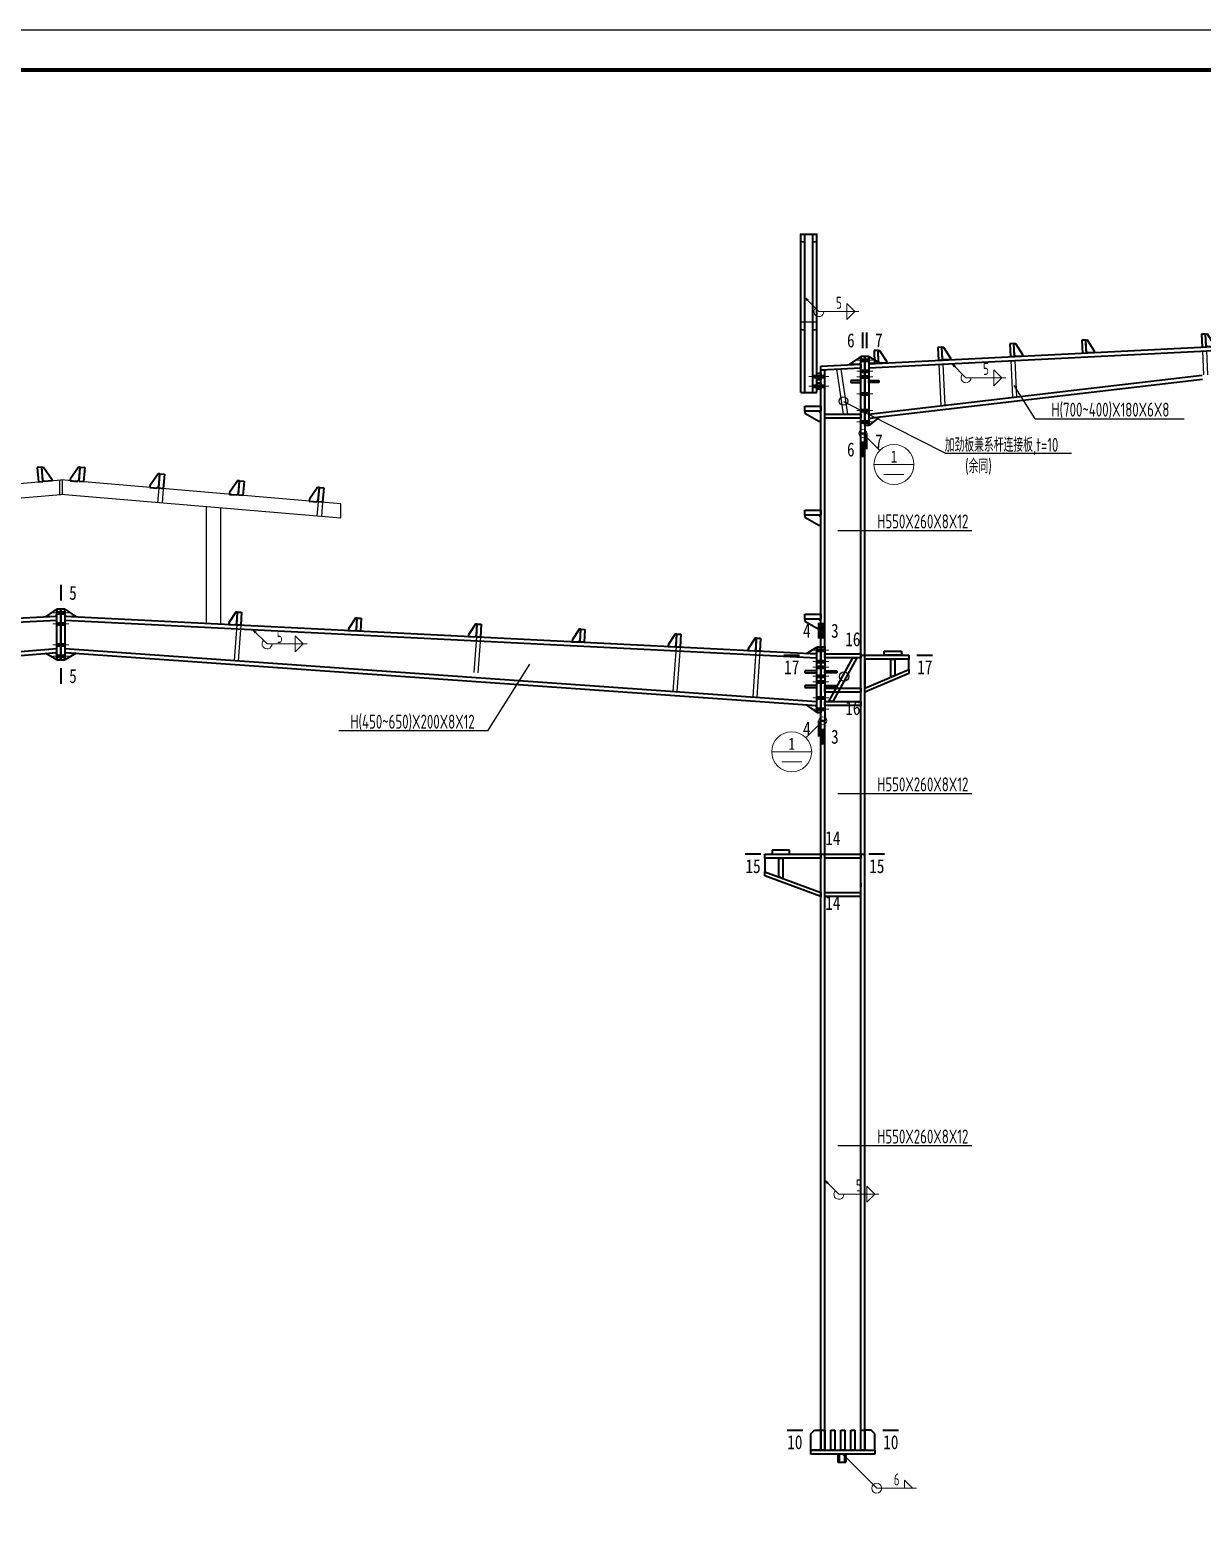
# Model space of a CAD drawing. Extents: x 2303022 to 2899168, y 17226141 to 18257813.
# Drawn here: x 2563280 to 2592593, y 17349933 to 17387237 of the extents above; entities that cross this region are included whole.
import ezdxf
from ezdxf.enums import TextEntityAlignment as Align

# ---------------------------------------------------------------- set-up
doc = ezdxf.new("R2010")
doc.units = 0
doc.header["$LTSCALE"] = 1000
doc.header["$MEASUREMENT"] = 0
for name, color, linetype, lineweight in [('10', 7, 'Continuous', 35), ('114', 2, 'Continuous', 18), ('116', 1, 'Continuous', 35), ('12', 2, 'Continuous', 35), ('14', 2, 'Continuous', 35), ('墙线__粗线', 7, 'Continuous', 18), ('焊缝标注', 9, 'Continuous', 18), ('索引符号标注', 9, 'Continuous', 18)]:
    doc.layers.add(name, color=color, linetype=linetype, lineweight=lineweight)
for name, color, linetype in [('11', 3, 'Continuous'), ('3T_WOOD', 21, 'Continuous'), ('BALCONY', 6, 'Continuous'), ('TK', 4, 'Continuous')]:
    doc.layers.add(name, color=color, linetype=linetype)
doc.styles.add('FromPkpm', font='Pkpmeng', dxfattribs={"width": 0.7, "bigfont": 'hztxt'})
doc.styles.add('PkpmHz', font='Pkpmeng', dxfattribs={"width": 0.7, "bigfont": 'hztxt'})
doc.styles.add('TSSD_Dimension', font='Tssdeng.shx', dxfattribs={"width": 0.7, "bigfont": 'hztxt.shx'})
doc.styles.add('宋体', font='', dxfattribs={"width": 0.8})
doc.styles.add('黑体', font='simhei.ttf', dxfattribs={"width": 0.8})
doc.styles.get('宋体').set_extended_font_data('SimSun')

# ---------------------------------------------------------------- blocks, each defined once
blk = doc.blocks.new('3W43242423423')
for p, q in [((2545656, 17564421, -4059), (2545660, 17564061, -4059)), ((2545726, 17564422, -4059), (2545724, 17564061, -4059))]:
    blk.add_line(p, q)
at = {"elevation": -4059}
for points in [[(2543135, 17564207), (2543166, 17563849)], [(2543248, 17564216), (2543278, 17563858)], [(2548139, 17564216), (2548108, 17563858)], [(2548251, 17564207), (2548220, 17563849)], [(2539150, 17563868), (2539180, 17563510)], [(2539262, 17563878), (2539291, 17563519)], [(2552124, 17563878), (2552095, 17563519)], [(2552236, 17563868), (2552206, 17563510)]]:
    blk.add_lwpolyline(points, dxfattribs=at)
at = {"layer": '11'}
for p, q in [((2538693, 17563830, -4059), (2545693, 17564425, -4059)), ((2552693, 17563829, -4059), (2545693, 17564425, -4059)), ((2538693, 17563468, -4059), (2545693, 17564063, -4059)), ((2552693, 17563468, -4059), (2545693, 17564063, -4059)), ((2538693, 17563468), (2538693, 17563830)), ((2541693, 17560802), (2541693, 17563723)), ((2542053, 17560823), (2542053, 17563754)), ((2549333, 17560823), (2549333, 17563754)), ((2549693, 17560802), (2549693, 17563723)), ((2552693, 17563468), (2552693, 17563829))]:
    blk.add_line(p, q, dxfattribs=at)
at = {"layer": '12'}
for p, q in [((2545211, 17564745, -4059), (2545099, 17564735, -4059)), ((2545211, 17564745, -4059), (2545256, 17564748, -4059)), ((2545240, 17564386, -4059), (2545211, 17564745, -4059)), ((2545237, 17564431, -4059), (2545211, 17564745, -4059)), ((2545256, 17564748, -4059), (2545461, 17564449, -4059)), ((2546130, 17564748, -4059), (2545925, 17564449, -4059)), ((2546175, 17564745, -4059), (2546130, 17564748, -4059)), ((2546146, 17564386, -4059), (2546175, 17564745, -4059)), ((2546150, 17564431, -4059), (2546175, 17564745, -4059)), ((2546175, 17564745, -4059), (2546287, 17564735, -4059)), ((2541225, 17564406, -4059), (2541113, 17564397, -4059)), ((2541113, 17564397, -4059), (2541143, 17564038, -4059)), ((2541225, 17564406, -4059), (2541270, 17564409, -4059)), ((2541255, 17564047, -4059), (2541225, 17564406, -4059)), ((2541251, 17564092, -4059), (2541225, 17564406, -4059)), ((2541270, 17564409, -4059), (2541475, 17564110, -4059)), ((2543218, 17564575, -4059), (2543106, 17564566, -4059)), ((2543106, 17564566, -4059), (2543135, 17564207, -4059)), ((2543218, 17564575, -4059), (2543263, 17564579, -4059)), ((2543248, 17564216, -4059), (2543218, 17564575, -4059)), ((2543244, 17564261, -4059), (2543218, 17564575, -4059)), ((2543263, 17564579, -4059), (2543468, 17564280, -4059)), ((2545099, 17564735, -4059), (2545128, 17564377, -4059)), ((2545128, 17564377, -4059), (2545240, 17564386, -4059)), ((2545285, 17564389, -4059), (2545237, 17564431, -4059)), ((2545465, 17564404, -4059), (2545285, 17564389, -4059)), ((2545461, 17564449, -4059), (2545465, 17564404, -4059)), ((2545925, 17564449, -4059), (2545922, 17564404, -4059)), ((2545922, 17564404, -4059), (2546101, 17564389, -4059)), ((2546101, 17564389, -4059), (2546150, 17564431, -4059)), ((2546258, 17564377, -4059), (2546146, 17564386, -4059)), ((2546287, 17564735, -4059), (2546258, 17564377, -4059)), ((2548123, 17564579, -4059), (2547918, 17564280, -4059)), ((2548168, 17564575, -4059), (2548123, 17564579, -4059)), ((2548139, 17564216, -4059), (2548168, 17564575, -4059)), ((2548142, 17564261, -4059), (2548168, 17564575, -4059)), ((2548168, 17564575, -4059), (2548280, 17564566, -4059)), ((2548280, 17564566, -4059), (2548251, 17564207, -4059)), ((2550116, 17564409, -4059), (2549911, 17564110, -4059)), ((2550161, 17564406, -4059), (2550116, 17564409, -4059)), ((2550131, 17564047, -4059), (2550161, 17564406, -4059)), ((2550135, 17564092, -4059), (2550161, 17564406, -4059)), ((2550161, 17564406, -4059), (2550273, 17564397, -4059)), ((2550273, 17564397, -4059), (2550244, 17564038, -4059)), ((2539233, 17564236, -4059), (2539120, 17564227, -4059)), ((2539120, 17564227, -4059), (2539150, 17563868, -4059)), ((2539233, 17564236, -4059), (2539277, 17564240, -4059)), ((2539262, 17563878, -4059), (2539233, 17564236, -4059)), ((2539258, 17563922, -4059), (2539233, 17564236, -4059)), ((2539277, 17564240, -4059), (2539483, 17563941, -4059)), ((2541143, 17564038, -4059), (2541255, 17564047, -4059)), ((2541300, 17564051, -4059), (2541251, 17564092, -4059)), ((2541479, 17564065, -4059), (2541300, 17564051, -4059)), ((2541475, 17564110, -4059), (2541479, 17564065, -4059)), ((2543135, 17564207, -4059), (2543248, 17564216, -4059)), ((2543292, 17564220, -4059), (2543244, 17564261, -4059)), ((2543472, 17564235, -4059), (2543292, 17564220, -4059)), ((2543468, 17564280, -4059), (2543472, 17564235, -4059)), ((2547918, 17564280, -4059), (2547914, 17564235, -4059)), ((2547914, 17564235, -4059), (2548094, 17564220, -4059)), ((2548094, 17564220, -4059), (2548142, 17564261, -4059)), ((2548251, 17564207, -4059), (2548139, 17564216, -4059)), ((2549911, 17564110, -4059), (2549907, 17564065, -4059)), ((2549907, 17564065, -4059), (2550087, 17564051, -4059)), ((2550087, 17564051, -4059), (2550135, 17564092, -4059)), ((2550244, 17564038, -4059), (2550131, 17564047, -4059)), ((2552109, 17564240, -4059), (2551904, 17563941, -4059)), ((2552154, 17564236, -4059), (2552109, 17564240, -4059)), ((2552124, 17563878, -4059), (2552154, 17564236, -4059)), ((2552128, 17563922, -4059), (2552154, 17564236, -4059)), ((2552154, 17564236, -4059), (2552266, 17564227, -4059)), ((2552266, 17564227, -4059), (2552236, 17563868, -4059)), ((2539150, 17563868, -4059), (2539262, 17563878, -4059)), ((2539307, 17563881, -4059), (2539258, 17563922, -4059)), ((2539486, 17563896, -4059), (2539307, 17563881, -4059)), ((2539483, 17563941, -4059), (2539486, 17563896, -4059)), ((2551904, 17563941, -4059), (2551900, 17563896, -4059)), ((2551900, 17563896, -4059), (2552079, 17563881, -4059)), ((2552079, 17563881, -4059), (2552128, 17563922, -4059)), ((2552236, 17563868, -4059), (2552124, 17563878, -4059))]:
    blk.add_line(p, q, dxfattribs=at)
blk = doc.blocks.new('3Q42Q3331')
at = {"layer": '12', "lineweight": 35, "ltscale": 100}
for p, q in [((2598283, 17554672), (2598183, 17554667)), ((2598183, 17554667), (2598199, 17554348)), ((2598299, 17554353), (2598283, 17554672)), ((2592290, 17554373), (2592190, 17554368)), ((2592190, 17554368), (2592206, 17554048)), ((2592306, 17554053), (2592290, 17554373)), ((2595286, 17554522), (2595187, 17554517)), ((2595187, 17554517), (2595202, 17554198)), ((2595302, 17554203), (2595286, 17554522)), ((2598199, 17554348), (2598299, 17554353)), ((2583301, 17553923), (2583201, 17553918)), ((2583317, 17553604), (2583301, 17553923)), ((2586298, 17554073), (2586198, 17554068)), ((2586198, 17554068), (2586214, 17553748)), ((2586314, 17553753), (2586298, 17554073)), ((2589294, 17554223), (2589194, 17554218)), ((2589194, 17554218), (2589210, 17553898)), ((2589310, 17553903), (2589294, 17554223)), ((2592206, 17554048), (2592306, 17554053)), ((2595202, 17554198), (2595302, 17554203)), ((2577309, 17553624), (2577209, 17553619)), ((2577209, 17553619), (2577225, 17553299)), ((2577325, 17553304), (2577309, 17553624)), ((2580305, 17553773), (2580205, 17553768)), ((2580205, 17553768), (2580221, 17553449)), ((2580321, 17553454), (2580305, 17553773)), ((2583201, 17553918), (2583217, 17553599)), ((2583217, 17553599), (2583317, 17553604)), ((2586214, 17553748), (2586314, 17553753)), ((2589210, 17553898), (2589310, 17553903)), ((2569519, 17553234), (2569419, 17553229)), ((2569419, 17553229), (2569435, 17552909)), ((2569535, 17552914), (2569519, 17553234)), ((2571316, 17553324), (2571216, 17553319)), ((2571216, 17553319), (2571232, 17552999)), ((2571332, 17553004), (2571316, 17553324)), ((2574313, 17553474), (2574213, 17553469)), ((2574213, 17553469), (2574229, 17553149)), ((2574329, 17553154), (2574313, 17553474)), ((2577225, 17553299), (2577325, 17553304)), ((2580221, 17553449), (2580321, 17553454)), ((2566123, 17553064), (2566023, 17553059)), ((2566023, 17553059), (2566039, 17552740)), ((2566139, 17552745), (2566123, 17553064)), ((2567721, 17553144), (2567621, 17553139)), ((2567621, 17553139), (2567637, 17552819)), ((2567637, 17552819), (2567737, 17552824)), ((2567737, 17552824), (2567721, 17553144)), ((2569435, 17552909), (2569535, 17552914)), ((2571232, 17552999), (2571332, 17553004)), ((2574229, 17553149), (2574329, 17553154)), ((2566039, 17552740), (2566139, 17552745))]:
    blk.add_line(p, q, dxfattribs=at)
for points in [[(2598496, 17554403), (2598498, 17554363), (2598339, 17554355), (2598297, 17554393), (2598283, 17554672), (2598323, 17554674)], [(2592504, 17554103), (2592506, 17554063), (2592346, 17554055), (2592304, 17554093), (2592290, 17554373), (2592330, 17554375)], [(2595500, 17554253), (2595502, 17554213), (2595342, 17554205), (2595300, 17554243), (2595286, 17554522), (2595326, 17554524)], [(2583515, 17553653), (2583517, 17553614), (2583357, 17553606), (2583315, 17553643), (2583301, 17553923), (2583341, 17553925)], [(2586511, 17553803), (2586513, 17553763), (2586354, 17553755), (2586312, 17553793), (2586298, 17554073), (2586338, 17554075)], [(2589508, 17553953), (2589510, 17553913), (2589350, 17553905), (2589308, 17553943), (2589294, 17554223), (2589334, 17554225)], [(2577523, 17553354), (2577525, 17553314), (2577365, 17553306), (2577323, 17553344), (2577309, 17553624), (2577349, 17553626)], [(2580519, 17553504), (2580521, 17553464), (2580361, 17553456), (2580319, 17553494), (2580305, 17553773), (2580345, 17553775)], [(2569732, 17552964), (2569734, 17552924), (2569574, 17552916), (2569533, 17552954), (2569519, 17553234), (2569559, 17553236)], [(2571530, 17553054), (2571532, 17553014), (2571372, 17553006), (2571330, 17553044), (2571316, 17553324), (2571356, 17553326)], [(2574526, 17553204), (2574528, 17553164), (2574369, 17553156), (2574327, 17553194), (2574313, 17553474), (2574353, 17553476)], [(2566337, 17552795), (2566339, 17552755), (2566179, 17552747), (2566137, 17552785), (2566123, 17553064), (2566163, 17553066)], [(2567935, 17552874), (2567937, 17552834), (2567777, 17552826), (2567735, 17552864), (2567721, 17553144), (2567761, 17553146)]]:
    blk.add_lwpolyline(points, close=True, dxfattribs=at)
at = {"layer": '3T_WOOD'}
for points in [[(2592211, 17553948), (2592241, 17553349)], [(2592311, 17553953), (2592341, 17553354)], [(2598204, 17554248), (2598249, 17553333)], [(2598304, 17554253), (2598349, 17553338)], [(2586219, 17553648), (2586249, 17553049)], [(2586319, 17553653), (2586349, 17553054)], [(2580226, 17553349), (2580256, 17552750)], [(2580326, 17553354), (2580356, 17552755)], [(2569440, 17552810), (2569485, 17551895)], [(2569540, 17552815), (2569585, 17551900)], [(2574234, 17553049), (2574264, 17552450)], [(2574334, 17553054), (2574364, 17552455)], [(2567642, 17552719), (2567694, 17551682)], [(2567742, 17552724), (2567793, 17551693)]]:
    blk.add_lwpolyline(points, dxfattribs=at)
blk = doc.blocks.new('w453w53')
at = {"layer": '12', "color": 4}
for p, q in [((473598, 1381074, -5700), (474078, 1381074, -5700)), ((473598, 1380924, -5700), (473598, 1381074, -5700)), ((473598, 1381074, -5700), (474078, 1381074, -5700)), ((473598, 1380924, -5700), (473598, 1380864, -5700)), ((474078, 1380865, -5700), (474018, 1380924, -5700)), ((474078, 1381074, -5700), (474078, 1380925, -5700)), ((473598, 1380864, -5700), (474019, 1380624, -5700)), ((474019, 1380624, -5700), (474078, 1380625, -5700)), ((474078, 1380625, -5700), (474078, 1380865, -5700))]:
    blk.add_line(p, q, dxfattribs=at)
at = {"layer": '12', "color": 4, "elevation": -5700}
blk.add_lwpolyline([(474078, 1380925), (473598, 1380925)], dxfattribs=at)
blk = doc.blocks.new('GeYuanFrame_66240766', base_point=(20.09, 4.53))
at = {"layer": 'TK'}
blk.add_lwpolyline([(20.09, 4.53), (20.09, 598.53), (1491.09, 598.53), (1491.09, 4.53)], close=True, dxfattribs=at)
at = {"layer": 'TK', "const_width": 1}
blk.add_lwpolyline([(45.09, 588.53), (1481.09, 588.53), (1481.09, 14.53), (45.09, 14.53)], close=True, dxfattribs=at)

msp = doc.modelspace()

# ---------------------------------------------------------------- hatches: boundary and pattern name
at = {"layer": '焊缝标注'}
for points in [[(2582658.5, 17380549.2), (2582718.4, 17380467.8), (2582739.6, 17380488.9)], [(2586334.7, 17378895.9), (2586394.6, 17378814.5), (2586415.9, 17378835.6)], [(2568858.5, 17372242.1), (2568918.3, 17372160.6), (2568939.6, 17372181.8)], [(2583158.5, 17358483.5), (2583218.4, 17358402), (2583239.7, 17358423.1)], [(2583608.5, 17351632.3), (2583668.4, 17351550.8), (2583689.6, 17351571.9)]]:
    msp.add_hatch(color=256, dxfattribs=at).paths.add_polyline_path(points)

# ---------------------------------------------------------------- linework, layer by layer
at = {"color": 3, "lineweight": 35, "ltscale": 100}
for p, q in [((2582558.5, 17378175.6), (2582558.5, 17382132.3)), ((2582558.5, 17382132.3), (2582658.5, 17382132.3)), ((2582558.5, 17382132.3), (2582958.5, 17382132.3)), ((2582658.5, 17378175.6), (2582658.5, 17382132.3)), ((2582858.5, 17378175.6), (2582858.5, 17382132.3)), ((2582858.5, 17382132.3), (2582958.5, 17382132.3)), ((2582958.5, 17378175.6), (2582958.5, 17382132.3)), ((2592558.5, 17379307.3), (2611358.7, 17380247.3)), ((2592563.5, 17379207.4), (2611363.7, 17380147.4)), ((2584258.5, 17378892.3), (2592558.5, 17379307.3)), ((2584258.5, 17378792.1), (2592563.5, 17379207.4)), ((2583058.5, 17378732.1), (2583158.5, 17378737.1)), ((2583058.5, 17371816.7), (2583058.5, 17378732.1)), ((2583158.5, 17371816.7), (2583158.5, 17378737.1)), ((2584258.5, 17377630.3), (2592593.5, 17378608.4)), ((2584258.5, 17377529.6), (2592598.5, 17378508.2)), ((2582558.5, 17378175.6), (2582958.5, 17378175.6)), ((2584058.5, 17371604.8), (2584058.5, 17377149.6)), ((2584058.5, 17377149.6), (2584158.5, 17377149.6)), ((2584158.5, 17371604.8), (2584158.5, 17377149.6)), ((2545158.5, 17371663.9), (2563958.5, 17372577.4)), ((2545158.5, 17371563.7), (2563958.5, 17372477.3)), ((2564158.5, 17372577.3), (2582958.5, 17371637.3)), ((2564158.5, 17372477.1), (2582958.5, 17371537.1)), ((2545158.5, 17370280.1), (2563958.5, 17371772.2)), ((2545158.5, 17370179.8), (2563958.5, 17371671.9)), ((2564158.5, 17371773.4), (2582958.5, 17370447.9)), ((2564158.5, 17371673.2), (2582958.5, 17370347.6)), ((2584058.5, 17366632.3), (2584058.5, 17371604.8)), ((2584058.5, 17371604.8), (2584158.5, 17371604.8)), ((2584158.5, 17366632.3), (2584158.5, 17371604.8)), ((2583058.5, 17366632.3), (2583058.5, 17369967.6)), ((2583058.5, 17369967.6), (2583158.5, 17369967.6)), ((2583158.5, 17366632.3), (2583158.5, 17369967.6)), ((2583058.5, 17351732.3), (2583058.5, 17366632.3)), ((2583058.5, 17366632.3), (2583158.5, 17366632.3)), ((2583158.5, 17351732.3), (2583158.5, 17366632.3)), ((2583158.5, 17366632.3), (2584058.5, 17366632.3)), ((2584058.5, 17351732.3), (2584058.5, 17366632.3)), ((2584058.5, 17366632.3), (2584158.5, 17366632.3)), ((2584158.5, 17351732.3), (2584158.5, 17366632.3))]:
    msp.add_line(p, q, dxfattribs=at)
at = {"const_width": 37.7}
for points in [[(2582858.5, 17381938.4), (2582958.5, 17381938.4), (2582958.5, 17382132.3), (2582558.5, 17382132.3), (2582558.5, 17381938.4), (2582655.8, 17381938.4)], [(2582858.5, 17379738.4), (2582958.5, 17379738.4), (2582958.5, 17379932.3), (2582558.5, 17379932.3), (2582558.5, 17379738.4), (2582655.8, 17379738.4)]]:
    msp.add_lwpolyline(points, dxfattribs=at)
at = {"layer": '10', "lineweight": 35, "ltscale": 100, "const_width": 50}
for points in [[(2584108.5, 17379676.6), (2584108.5, 17379276.6)], [(2584208.5, 17379676.6), (2584208.5, 17379276.6)], [(2584208.5, 17376749.6), (2584208.5, 17377149.6)], [(2584108.5, 17376549.6), (2584108.5, 17376949.6)], [(2564058.5, 17373364.5), (2564058.5, 17372964.5)], [(2583008.5, 17372416.7), (2583008.5, 17372016.7)], [(2583108.5, 17372416.7), (2583108.5, 17372016.7)], [(2584158.5, 17372204.8), (2584158.5, 17371804.8)], [(2582130.3, 17371604.8), (2582530.3, 17371604.8)], [(2585858.5, 17371604.8), (2585458.5, 17371604.8)], [(2564058.5, 17370884.8), (2564058.5, 17371284.8)], [(2584158.5, 17370084.8), (2584158.5, 17370484.8)], [(2583008.5, 17369567.6), (2583008.5, 17369967.6)], [(2583108.5, 17369367.6), (2583108.5, 17369767.6)], [(2583058.5, 17367232.3), (2583058.5, 17366832.3)], [(2581163.9, 17366632.3), (2581563.9, 17366632.3)], [(2584658.5, 17366632.3), (2584258.5, 17366632.3)], [(2583058.5, 17365212.3), (2583058.5, 17365612.3)], [(2582208.5, 17352232.3), (2582608.5, 17352232.3)], [(2585008.5, 17352232.3), (2584608.5, 17352232.3)]]:
    msp.add_lwpolyline(points, dxfattribs=at)
at = {"layer": '114', "lineweight": 18, "ltscale": 100}
for p, q in [((2583958.5, 17378982.3), (2584358.5, 17378982.3)), ((2583958.5, 17378702.1), (2584358.5, 17378702.1)), ((2582758.5, 17378572.1), (2583258.5, 17378572.1)), ((2582758.5, 17378332.1), (2583258.5, 17378332.1)), ((2583958.5, 17378562.1), (2584358.5, 17378562.1)), ((2583958.5, 17378142.1), (2584358.5, 17378142.1)), ((2583958.5, 17377720.3), (2584358.5, 17377720.3)), ((2583958.5, 17377439.6), (2584358.5, 17377439.6)), ((2563858.5, 17372667.4), (2564258.5, 17372667.4)), ((2563858.5, 17372387.3), (2564258.5, 17372387.3)), ((2563858.5, 17371862.2), (2564258.5, 17371862.2)), ((2563858.5, 17371581.9), (2564258.5, 17371581.9)), ((2582858.5, 17371727.3), (2583258.5, 17371727.3)), ((2582858.5, 17371447.1), (2583258.5, 17371447.1)), ((2582858.5, 17371307.1), (2583258.5, 17371307.1)), ((2582858.5, 17371077.1), (2583258.5, 17371077.1)), ((2582858.5, 17370937.1), (2583258.5, 17370937.1)), ((2582858.5, 17370537.9), (2583258.5, 17370537.9)), ((2582858.5, 17370257.6), (2583258.5, 17370257.6))]:
    msp.add_line(p, q, dxfattribs=at)
at = {"layer": '114', "color": 1, "lineweight": 70, "ltscale": 100}
for p, q in [((2584058.5, 17378982.3), (2584258.5, 17378982.3)), ((2584058.5, 17378702.1), (2584258.5, 17378702.1)), ((2582858.5, 17378572.1), (2583158.5, 17378572.1)), ((2582858.5, 17378332.1), (2583158.5, 17378332.1)), ((2584058.5, 17378562.1), (2584258.5, 17378562.1)), ((2584058.5, 17378142.1), (2584258.5, 17378142.1)), ((2584058.5, 17377720.3), (2584258.5, 17377720.3)), ((2584058.5, 17377439.6), (2584258.5, 17377439.6)), ((2563958.5, 17372667.4), (2564158.5, 17372667.4)), ((2563958.5, 17372387.3), (2564158.5, 17372387.3)), ((2563958.5, 17371862.2), (2564158.5, 17371862.2)), ((2563958.5, 17371581.9), (2564158.5, 17371581.9)), ((2582958.5, 17371727.3), (2583158.5, 17371727.3)), ((2582958.5, 17371447.1), (2583158.5, 17371447.1)), ((2582958.5, 17371307.1), (2583158.5, 17371307.1)), ((2582958.5, 17371077.1), (2583158.5, 17371077.1)), ((2582958.5, 17370937.1), (2583158.5, 17370937.1)), ((2582958.5, 17370537.9), (2583158.5, 17370537.9)), ((2582958.5, 17370257.6), (2583158.5, 17370257.6))]:
    msp.add_line(p, q, dxfattribs=at)
at = {"layer": '116', "lineweight": 35, "ltscale": 100}
for p, q in [((2583483.5, 17351632.3), (2583483.5, 17351432.3)), ((2583483.5, 17351432.3), (2583683.5, 17351432.3)), ((2583513.5, 17351632.3), (2583513.5, 17351432.3)), ((2583653.5, 17351632.3), (2583653.5, 17351432.3)), ((2583683.5, 17351632.3), (2583683.5, 17351432.3))]:
    msp.add_line(p, q, dxfattribs=at)
at = {"layer": '12', "lineweight": 35, "ltscale": 100}
for p, q in [((2568453, 17372362.5), (2568469, 17372682.1)), ((2568469, 17372682.1), (2568568.9, 17372677.1)), ((2568568.9, 17372677.1), (2568552.9, 17372357.5)), ((2568552.9, 17372357.5), (2568453, 17372362.5)), ((2571449.3, 17372212.7), (2571465.2, 17372532.3)), ((2571465.2, 17372532.3), (2571565.1, 17372527.3)), ((2571565.1, 17372527.3), (2571549.1, 17372207.7)), ((2574445.5, 17372062.9), (2574461.5, 17372382.5)), ((2574461.5, 17372382.5), (2574561.4, 17372377.5)), ((2574561.4, 17372377.5), (2574545.4, 17372057.9)), ((2577042.3, 17371933.3), (2577058.3, 17372252.9)), ((2577058.3, 17372252.9), (2577158.1, 17372247.9)), ((2577158.1, 17372247.9), (2577142.2, 17371928.3)), ((2571549.1, 17372207.7), (2571449.3, 17372212.7)), ((2574545.4, 17372057.9), (2574445.5, 17372062.9)), ((2577142.2, 17371928.3), (2577042.3, 17371933.3)), ((2579439.3, 17371812.8), (2579455.2, 17372132.4)), ((2579455.2, 17372132.4), (2579555.1, 17372127.4)), ((2579555.1, 17372127.4), (2579539.1, 17371807.8)), ((2581436.8, 17371712.9), (2581452.7, 17372032.5)), ((2581452.7, 17372032.5), (2581552.6, 17372027.5)), ((2581552.6, 17372027.5), (2581536.6, 17371707.9)), ((2579539.1, 17371807.8), (2579439.3, 17371812.8)), ((2581536.6, 17371707.9), (2581436.8, 17371712.9))]:
    msp.add_line(p, q, dxfattribs=at)
for points in [[(2568255.3, 17372412.5), (2568253.3, 17372372.5), (2568413.1, 17372364.5), (2568455, 17372402.5), (2568469, 17372682.1), (2568429, 17372684.1)], [(2571251.5, 17372262.6), (2571249.5, 17372222.7), (2571409.3, 17372214.7), (2571451.3, 17372252.7), (2571465.2, 17372532.3), (2571425.3, 17372534.3)], [(2574247.8, 17372112.8), (2574245.8, 17372072.9), (2574405.6, 17372064.9), (2574447.5, 17372102.8), (2574461.5, 17372382.5), (2574421.5, 17372384.5)], [(2576844.5, 17371983.2), (2576842.5, 17371943.3), (2577002.3, 17371935.3), (2577044.3, 17371973.2), (2577058.3, 17372252.9), (2577018.3, 17372254.9)], [(2579241.5, 17371862.7), (2579239.5, 17371822.8), (2579399.3, 17371814.8), (2579441.3, 17371852.7), (2579455.2, 17372132.4), (2579415.3, 17372134.4)], [(2581239, 17371762.8), (2581237, 17371722.9), (2581396.8, 17371714.9), (2581438.8, 17371752.9), (2581452.7, 17372032.5), (2581412.8, 17372034.5)]]:
    msp.add_lwpolyline(points, close=True, dxfattribs=at)
at = {"layer": '14', "lineweight": 35, "ltscale": 100}
for p, q in [((2583778.8, 17378868.3), (2584058.5, 17379062.3)), ((2584058.5, 17377149.6), (2584058.5, 17379076.6)), ((2584058.5, 17379076.6), (2584158.5, 17379076.6)), ((2584058.5, 17379062.3), (2584058.5, 17378922.3)), ((2584158.5, 17379076.6), (2584158.5, 17377149.6)), ((2584158.5, 17377349.6), (2584158.5, 17379076.6)), ((2584158.5, 17379076.6), (2584258.5, 17379076.6)), ((2584258.5, 17379076.6), (2584258.5, 17377349.6)), ((2584258.5, 17378932.3), (2584258.5, 17379072.3)), ((2584258.5, 17379072.3), (2584538.1, 17378906.2)), ((2582958.5, 17378492.1), (2582958.5, 17378652.1)), ((2582958.5, 17378652.1), (2583058.5, 17378652.1)), ((2583058.5, 17378832.3), (2584058.5, 17378882.3)), ((2583058.5, 17378732.1), (2583058.5, 17378832.3)), ((2584058.5, 17378782.1), (2583058.5, 17378732.1)), ((2583058.5, 17378652.1), (2583058.5, 17378492.1)), ((2584018.5, 17378880.3), (2583778.8, 17378868.3)), ((2584058.5, 17378922.3), (2584018.5, 17378880.3)), ((2584058.5, 17378882.3), (2584058.5, 17378782.1)), ((2584298.4, 17378894.3), (2584258.5, 17378932.3)), ((2584538.1, 17378906.2), (2584298.4, 17378894.3)), ((2583058.5, 17378492.1), (2582958.5, 17378492.1)), ((2582958.5, 17378252.1), (2582958.5, 17378412.1)), ((2582958.5, 17378412.1), (2583058.5, 17378412.1)), ((2583058.5, 17378252.1), (2582958.5, 17378252.1)), ((2583058.5, 17378412.1), (2583058.5, 17378252.1)), ((2584058.5, 17378472.1), (2583808.5, 17378472.1)), ((2583808.5, 17378472.1), (2583808.5, 17378422.1)), ((2583808.5, 17378422.1), (2584058.5, 17378422.1)), ((2584058.5, 17378422.1), (2584058.5, 17378472.1)), ((2584258.5, 17378472.1), (2584508.5, 17378472.1)), ((2584258.5, 17378422.1), (2584258.5, 17378472.1)), ((2584508.5, 17378422.1), (2584258.5, 17378422.1)), ((2584508.5, 17378472.1), (2584508.5, 17378422.1)), ((2583158.5, 17377629.9), (2584058.5, 17377629.9)), ((2583158.5, 17377529.9), (2583158.5, 17377629.9)), ((2584058.5, 17377529.9), (2583158.5, 17377529.9)), ((2584058.5, 17377629.9), (2584058.5, 17377529.9)), ((2584536.6, 17377562.2), (2584258.5, 17377349.6)), ((2584258.5, 17377489.6), (2584298.2, 17377534.2)), ((2584258.5, 17377349.6), (2584258.5, 17377489.6)), ((2584298.2, 17377534.2), (2584536.6, 17377562.2)), ((2584158.5, 17377149.6), (2584058.5, 17377149.6)), ((2584258.5, 17377349.6), (2584158.5, 17377349.6)), ((2563678.8, 17372563.8), (2563958.5, 17372757.4)), ((2563958.5, 17371484.8), (2563958.5, 17372764.5)), ((2563958.5, 17372764.5), (2564058.5, 17372764.5)), ((2563958.5, 17372757.4), (2563958.5, 17372617.4)), ((2564058.5, 17371484.8), (2564058.5, 17372764.5)), ((2564058.5, 17372764.5), (2564158.5, 17372764.5)), ((2564058.5, 17372764.5), (2564058.5, 17371484.8)), ((2564158.5, 17372764.5), (2564158.5, 17371484.8)), ((2564158.5, 17372617.3), (2564158.5, 17372757.3)), ((2564158.5, 17372757.3), (2564438.1, 17372563.3)), ((2563918.5, 17372575.5), (2563678.8, 17372563.8)), ((2563958.5, 17372617.4), (2563918.5, 17372575.5)), ((2564198.4, 17372575.3), (2564158.5, 17372617.3)), ((2564438.1, 17372563.3), (2564198.4, 17372575.3)), ((2563679.3, 17371649.8), (2563918.6, 17371668.7)), ((2563958.5, 17371491.9), (2563679.3, 17371649.8)), ((2563918.6, 17371668.7), (2563958.5, 17371631.9)), ((2563958.5, 17371631.9), (2563958.5, 17371491.9)), ((2564158.5, 17371633.2), (2564198.4, 17371670.4)), ((2564437.8, 17371653.5), (2564158.5, 17371493.2)), ((2564158.5, 17371493.2), (2564158.5, 17371633.2)), ((2564198.4, 17371670.4), (2564437.8, 17371653.5)), ((2582698.8, 17371650.2), (2582958.5, 17371807.3)), ((2582918.5, 17371639.3), (2582698.8, 17371650.2)), ((2582958.5, 17371677.3), (2582918.5, 17371639.3)), ((2582958.5, 17370167.6), (2582958.5, 17371816.7)), ((2582958.5, 17371816.7), (2583058.5, 17371816.7)), ((2582958.5, 17371807.3), (2582958.5, 17371677.3)), ((2583058.5, 17369967.6), (2583058.5, 17371816.7)), ((2583058.5, 17371816.7), (2583158.5, 17371816.7)), ((2583058.5, 17371816.7), (2583058.5, 17370167.6)), ((2583158.5, 17371816.7), (2583158.5, 17369967.6)), ((2583158.5, 17371637.3), (2584058.5, 17371637.3)), ((2583158.5, 17371537.1), (2583158.5, 17371637.3)), ((2584058.5, 17371537.1), (2583158.5, 17371537.1)), ((2583258.5, 17370447.8), (2583858.5, 17371537.1)), ((2583958.5, 17371537.1), (2583358.5, 17370447.8)), ((2583858.5, 17371537.1), (2583958.5, 17371537.1)), ((2584058.5, 17371637.3), (2584058.5, 17371537.1)), ((2584158.5, 17371604.8), (2585258.5, 17371604.8)), ((2584158.5, 17371504.8), (2584158.5, 17371604.8)), ((2585258.5, 17371504.8), (2584158.5, 17371504.8)), ((2584158.5, 17371504.8), (2584158.5, 17370784.8)), ((2585258.5, 17371504.8), (2584158.5, 17371504.8)), ((2584638.5, 17371704.8), (2585078.5, 17371704.8)), ((2584638.5, 17371604.8), (2584638.5, 17371704.8)), ((2585078.5, 17371604.8), (2584638.5, 17371604.8)), ((2584808.5, 17371056.6), (2584808.5, 17371504.8)), ((2584808.5, 17371504.8), (2584908.5, 17371504.8)), ((2584908.5, 17371504.8), (2584908.5, 17371098.4)), ((2585078.5, 17371704.8), (2585078.5, 17371604.8)), ((2585258.5, 17371604.8), (2585258.5, 17371504.8)), ((2585258.5, 17371244.8), (2585258.5, 17371504.8)), ((2564058.5, 17371484.8), (2563958.5, 17371484.8)), ((2564158.5, 17371484.8), (2564058.5, 17371484.8)), ((2582958.5, 17371217.1), (2582658.5, 17371217.1)), ((2582658.5, 17371217.1), (2582658.5, 17371167.1)), ((2582658.5, 17371167.1), (2582958.5, 17371167.1)), ((2582958.5, 17371167.1), (2582958.5, 17371217.1)), ((2583158.5, 17371217.1), (2583458.5, 17371217.1)), ((2583158.5, 17371167.1), (2583158.5, 17371217.1)), ((2583458.5, 17371167.1), (2583158.5, 17371167.1)), ((2583458.5, 17371217.1), (2583458.5, 17371167.1)), ((2584158.5, 17370784.8), (2585258.5, 17371244.8)), ((2584158.5, 17370784.8), (2585258.5, 17371244.8)), ((2585258.5, 17371144.8), (2584158.5, 17370684.8)), ((2585258.5, 17371244.8), (2585258.5, 17371144.8)), ((2582958.5, 17370847.1), (2582658.5, 17370847.1)), ((2582658.5, 17370847.1), (2582658.5, 17370797.1)), ((2582658.5, 17370797.1), (2582958.5, 17370797.1)), ((2582958.5, 17370797.1), (2582958.5, 17370847.1)), ((2583158.5, 17370847.1), (2583458.5, 17370847.1)), ((2583158.5, 17370797.1), (2583158.5, 17370847.1)), ((2583458.5, 17370797.1), (2583158.5, 17370797.1)), ((2583158.5, 17370784.8), (2584058.5, 17370784.8)), ((2583158.5, 17370684.8), (2583158.5, 17370784.8)), ((2583458.5, 17370847.1), (2583458.5, 17370797.1)), ((2584058.5, 17370784.8), (2584058.5, 17370684.8)), ((2584158.5, 17370684.8), (2584158.5, 17370784.8)), ((2584908.5, 17371098.4), (2584808.5, 17371056.6)), ((2584058.5, 17370684.8), (2583158.5, 17370684.8)), ((2583158.5, 17370447.8), (2584058.5, 17370447.8)), ((2583158.5, 17370347.8), (2583158.5, 17370447.8)), ((2583358.5, 17370447.8), (2583258.5, 17370447.8)), ((2584058.5, 17370447.8), (2584058.5, 17370347.8)), ((2582958.5, 17370177.6), (2582699.1, 17370365.9)), ((2582699.1, 17370365.9), (2582918.6, 17370350.4)), ((2582918.6, 17370350.4), (2582958.5, 17370307.6)), ((2582958.5, 17370307.6), (2582958.5, 17370177.6)), ((2583058.5, 17370167.6), (2582958.5, 17370167.6)), ((2584058.5, 17370347.8), (2583158.5, 17370347.8)), ((2583158.5, 17369967.6), (2583058.5, 17369967.6)), ((2582278.5, 17366732.3), (2581838.5, 17366732.3)), ((2581838.5, 17366732.3), (2581838.5, 17366632.3)), ((2582278.5, 17366632.3), (2582278.5, 17366732.3)), ((2581658.5, 17366632.3), (2583058.5, 17366632.3)), ((2581658.5, 17366532.3), (2581658.5, 17366632.3)), ((2583058.5, 17366532.3), (2581658.5, 17366532.3)), ((2581658.5, 17366532.3), (2581658.5, 17366192.3)), ((2583058.5, 17366532.3), (2581658.5, 17366532.3)), ((2581838.5, 17366632.3), (2582278.5, 17366632.3)), ((2582008.5, 17366062.3), (2582008.5, 17366532.3)), ((2582008.5, 17366532.3), (2582108.5, 17366532.3)), ((2582108.5, 17366532.3), (2582108.5, 17366025.1)), ((2583058.5, 17366632.3), (2583058.5, 17366532.3)), ((2583058.5, 17365672.3), (2583058.5, 17366532.3)), ((2583158.5, 17366632.3), (2584058.5, 17366632.3)), ((2583158.5, 17366532.3), (2583158.5, 17366632.3)), ((2584058.5, 17366532.3), (2583158.5, 17366532.3)), ((2584058.5, 17366632.3), (2584058.5, 17366532.3)), ((2581658.5, 17366192.3), (2583058.5, 17365672.3)), ((2581658.5, 17366192.3), (2583058.5, 17365672.3)), ((2581658.5, 17366092.3), (2581658.5, 17366192.3)), ((2583058.5, 17365572.3), (2581658.5, 17366092.3)), ((2582108.5, 17366025.1), (2582008.5, 17366062.3)), ((2584058.5, 17365912.3), (2584058.5, 17365812.3)), ((2583058.5, 17365672.3), (2583058.5, 17365572.3)), ((2583158.5, 17365672.3), (2584058.5, 17365672.3)), ((2583158.5, 17365572.3), (2583158.5, 17365672.3)), ((2584058.5, 17365572.3), (2583158.5, 17365572.3)), ((2582808.5, 17352142.3), (2582898.5, 17352232.3)), ((2582808.5, 17351732.3), (2582808.5, 17352142.3)), ((2582898.5, 17352232.3), (2583058.5, 17352232.3)), ((2583058.5, 17352232.3), (2583058.5, 17351772.3)), ((2583058.5, 17351732.3), (2583058.5, 17352232.3)), ((2583058.5, 17352232.3), (2583158.5, 17352232.3)), ((2583158.5, 17352232.3), (2583158.5, 17351732.3)), ((2583308.5, 17351732.3), (2583308.5, 17352232.3)), ((2583308.5, 17352232.3), (2583408.5, 17352232.3)), ((2583408.5, 17352232.3), (2583408.5, 17351732.3)), ((2583558.5, 17351732.3), (2583558.5, 17352232.3)), ((2583558.5, 17352232.3), (2583658.5, 17352232.3)), ((2583658.5, 17352232.3), (2583658.5, 17351732.3)), ((2583808.5, 17351732.3), (2583808.5, 17352232.3)), ((2583808.5, 17352232.3), (2583908.5, 17352232.3)), ((2583908.5, 17352232.3), (2583908.5, 17351732.3)), ((2584058.5, 17351732.3), (2584058.5, 17352232.3)), ((2584058.5, 17352232.3), (2584158.5, 17352232.3)), ((2584158.5, 17352232.3), (2584158.5, 17351772.3)), ((2584318.5, 17352232.3), (2584158.5, 17352232.3)), ((2584158.5, 17352232.3), (2584158.5, 17351732.3)), ((2584408.5, 17352142.3), (2584318.5, 17352232.3)), ((2584408.5, 17351732.3), (2584408.5, 17352142.3)), ((2582808.5, 17351632.3), (2582808.5, 17351732.3)), ((2582808.5, 17351732.3), (2584408.5, 17351732.3)), ((2583018.5, 17351732.3), (2582808.5, 17351732.3)), ((2583058.5, 17351772.3), (2583018.5, 17351732.3)), ((2583158.5, 17351732.3), (2583058.5, 17351732.3)), ((2583408.5, 17351732.3), (2583308.5, 17351732.3)), ((2583658.5, 17351732.3), (2583558.5, 17351732.3)), ((2583908.5, 17351732.3), (2583808.5, 17351732.3)), ((2584158.5, 17351732.3), (2584058.5, 17351732.3)), ((2584158.5, 17351772.3), (2584198.5, 17351732.3)), ((2584198.5, 17351732.3), (2584408.5, 17351732.3)), ((2584408.5, 17351732.3), (2584408.5, 17351632.3)), ((2584408.5, 17351632.3), (2582808.5, 17351632.3))]:
    msp.add_line(p, q, dxfattribs=at)
at = {"layer": '3T_WOOD'}
for points in [[(2583449.2, 17378757.3), (2583618.2, 17377629.9)], [(2583558.5, 17378757.3), (2583727.5, 17377629.9)], [(2568453, 17372362.5), (2568390.3, 17371473)], [(2568552.9, 17372357.5), (2568490.2, 17371468)], [(2574445.5, 17372062.9), (2574382.8, 17371173.4)], [(2574545.4, 17372057.9), (2574482.7, 17371168.4)], [(2579439.3, 17371812.8), (2579360.9, 17370701.5)], [(2579539.1, 17371807.8), (2579460.6, 17370694.5)], [(2581436.8, 17371712.9), (2581355.6, 17370560.9)], [(2581536.6, 17371707.9), (2581455.3, 17370553.9)]]:
    msp.add_lwpolyline(points, dxfattribs=at)
for centre, radius in [((2583625.3, 17377959), 105.5), ((2583640.1, 17371074.3), 116.3)]:
    msp.add_circle(centre, radius, dxfattribs=at)
at = {"layer": 'BALCONY'}
for p, q in [((2588414.3, 17377516.3, -3.6), (2587888.9, 17378350.3, -1.8)), ((2586166.8, 17376652.8), (2583630.7, 17377937.7)), ((2588414.3, 17377516.3, -3.6), (2592141.4, 17377516.3, -3.6)), ((2586166.8, 17376652.8), (2589323.4, 17376652.8)), ((2583479.6, 17374721.8), (2586832.7, 17374721.8)), ((2574735.7, 17369716.3, -3.6), (2575786.4, 17371384.3)), ((2574735.7, 17369716.3, -3.6), (2571008.6, 17369716.3, -3.6)), ((2583479.6, 17368148.2), (2586832.7, 17368148.2)), ((2583479.6, 17359346), (2586832.7, 17359346))]:
    msp.add_line(p, q, dxfattribs=at)
at = {"layer": '墙线__粗线', "lineweight": 18, "ltscale": 100}
for centre in [(2584108.5, 17377149.6), (2583108.5, 17369967.6)]:
    msp.add_circle(centre, 100, dxfattribs=at)
at = {"layer": '焊缝标注', "lineweight": 18, "ltscale": 100}
for p, q in [((2582658.5, 17380549.2), (2583011.1, 17380194.7)), ((2583011.1, 17380194.7), (2584011.1, 17380194.7)), ((2583711.1, 17380394.7), (2583911.1, 17380194.7)), ((2583711.1, 17380194.7), (2583711.1, 17380394.7)), ((2583711.1, 17379994.7), (2583911.1, 17380194.7)), ((2583711.1, 17380194.7), (2583711.1, 17379994.7)), ((2586334.7, 17378895.9), (2586687.3, 17378541.4)), ((2587387.3, 17378741.4), (2587587.3, 17378541.4)), ((2587387.3, 17378541.4), (2587387.3, 17378741.4)), ((2586687.3, 17378541.4), (2587687.3, 17378541.4)), ((2587387.3, 17378341.4), (2587587.3, 17378541.4)), ((2587387.3, 17378541.4), (2587387.3, 17378341.4)), ((2568858.5, 17372242.1), (2569211, 17371887.6)), ((2569211, 17371887.6), (2570211, 17371887.6)), ((2569911, 17372087.6), (2570111, 17371887.6)), ((2569911, 17371887.6), (2569911, 17372087.6)), ((2569911, 17371687.6), (2570111, 17371887.6)), ((2569911, 17371887.6), (2569911, 17371687.6)), ((2583158.5, 17358483.5), (2583511.1, 17358128.9)), ((2583511.1, 17358128.9), (2584511.1, 17358128.9)), ((2584211.1, 17358328.9), (2584411.1, 17358128.9)), ((2584211.1, 17358128.9), (2584211.1, 17358328.9)), ((2584211.1, 17357928.9), (2584411.1, 17358128.9)), ((2584211.1, 17358128.9), (2584211.1, 17357928.9)), ((2583608.5, 17351632.3), (2584454.7, 17350781.4)), ((2584454.7, 17350781.4), (2585454.7, 17350781.4)), ((2585154.7, 17350981.4), (2585354.7, 17350781.4)), ((2585154.7, 17350781.4), (2585154.7, 17350981.4))]:
    msp.add_line(p, q, dxfattribs=at)
at = {"layer": '焊缝标注', "linetype": 'Continuous'}
for points in [[(2582658.5, 17380549.2), (2582718.4, 17380467.8), (2582739.6, 17380488.9)], [(2586334.7, 17378895.9), (2586394.6, 17378814.5), (2586415.9, 17378835.6)], [(2568858.5, 17372242.1), (2568918.3, 17372160.6), (2568939.6, 17372181.8)], [(2583158.5, 17358483.5), (2583218.4, 17358402), (2583239.7, 17358423.1)], [(2583608.5, 17351632.3), (2583668.4, 17351550.8), (2583689.6, 17351571.9)]]:
    msp.add_lwpolyline(points, close=True, dxfattribs=at)
at = {"layer": '焊缝标注', "lineweight": 18, "ltscale": 100}
msp.add_circle((2584454.7, 17350781.4), 125, dxfattribs=at)
for centre, start in [((2583011.1, 17380194.7), 134.8405), ((2586687.3, 17378541.4), 134.8405), ((2569211, 17371887.6), 134.8405), ((2583511.1, 17358128.9), 134.84058)]:
    msp.add_arc(centre, 125, start, 0, dxfattribs=at)
at = {"layer": '索引符号标注', "lineweight": 18, "ltscale": 100}
for p, q in [((2584179.2, 17377078.9), (2584532.8, 17376725.3)), ((2584386.3, 17376371.8), (2585386.3, 17376371.8)), ((2584636.3, 17376121.8), (2585136.3, 17376121.8)), ((2583037.8, 17369896.9), (2582684.2, 17369543.4)), ((2581830.7, 17369189.8), (2582830.7, 17369189.8)), ((2582080.7, 17368939.8), (2582580.7, 17368939.8))]:
    msp.add_line(p, q, dxfattribs=at)
for centre in [(2584886.3, 17376371.8), (2582330.7, 17369189.8)]:
    msp.add_circle(centre, 500, dxfattribs=at)

# ---------------------------------------------------------------- block references
at = {"extrusion": (0, 0, -1), "xscale": -0.8331249952316284, "yscale": 0.8331249952316284, "zscale": -0.8331250001039336}
for p in [(-2188092.1, 16227224.9, -4748.8), (-2188092.1, 16224624.9, -4748.8), (-2188092.1, 16222025.3, -4748.8)]:
    msp.add_blockref('w453w53', p, dxfattribs=at)
at = {"layer": '3T_WOOD', "xscale": 100, "yscale": 100, "zscale": 100}
msp.add_blockref('GeYuanFrame_66240766', (2536209.8, 17327837.5), dxfattribs=at)
at = {"layer": '3T_WOOD'}
for name, p in [('3Q42Q3331', (18365.4, -173840.1)), ('3W43242423423', (18365.4, -188439.5))]:
    msp.add_blockref(name, p, dxfattribs=at)

# ---------------------------------------------------------------- texts
at = {"layer": '10', "lineweight": 25, "style": '宋体', "width": 0.8}
for s, p in [('6', (2583808.5, 17379476.6)), ('7', (2584508.5, 17379476.6)), ('7', (2584508.5, 17376949.6)), ('6', (2583808.5, 17376749.6)), ('5', (2564358.5, 17373164.5)), ('4', (2582708.5, 17372216.7)), ('3', (2583408.5, 17372216.7)), ('16', (2583858.5, 17372004.8)), ('5', (2564358.5, 17371084.8)), ('17', (2582330.3, 17371304.8)), ('17', (2585658.5, 17371304.8)), ('16', (2583858.5, 17370284.8)), ('4', (2582708.5, 17369767.6)), ('3', (2583408.5, 17369567.6)), ('14', (2583358.5, 17367032.3)), ('14', (2583358.5, 17365412.3)), ('10', (2582408.5, 17351932.3)), ('10', (2584808.5, 17351932.3))]:
    msp.add_text(s, height=350, dxfattribs=at).set_placement(p, align=Align.MIDDLE_CENTER)
for p in [(2581363.9, 17366332.3), (2584458.5, 17366332.3)]:
    msp.add_text('15', height=350, rotation=-0.00006, dxfattribs=at).set_placement(p, align=Align.MIDDLE_CENTER)
at = {"layer": 'BALCONY', "style": 'TSSD_Dimension', "width": 0.7}
for s, p in [('H(700~400)X180X6X8', (2590299.9, 17377744.3, -3.6)), ('H550X260X8X12', (2585608.3, 17374949.9)), ('H(450~650)X200X8X12', (2572850.1, 17369944.3, -3.6)), ('H550X260X8X12', (2585608.3, 17368376.2)), ('H550X260X8X12', (2585608.3, 17359574.1))]:
    msp.add_text(s, height=350, dxfattribs=at).set_placement(p, align=Align.MIDDLE)
for s, p in [('加劲板兼系杆连接板,t=10', (2586157.5, 17376688.5)), ('(余同)', (2586667.9, 17376154.9))]:
    msp.add_text(s, height=350, dxfattribs=at).set_placement(p)
at = {"layer": '焊缝标注', "lineweight": 25, "width": 0.7}
for s, style, p in [('5', 'FromPkpm', (2583511.1, 17380264.7)), ('5', 'FromPkpm', (2587187.3, 17378611.4)), ('5', 'FromPkpm', (2569528.1, 17371911.3)), ('5', 'FromPkpm', (2584011.1, 17358198.9)), ('6', 'PkpmHz', (2584954.7, 17350851.4))]:
    msp.add_text(s, height=300, dxfattribs=dict(at, style=style)).set_placement(p, align=Align.CENTER)
at = {"layer": '索引符号标注', "lineweight": 25, "style": '黑体', "width": 0.8}
for p in [(2584886.3, 17376421.8), (2582330.7, 17369239.8)]:
    msp.add_text('1', height=300, dxfattribs=at).set_placement(p, align=Align.CENTER)

doc.saveas('drawing.dxf')
